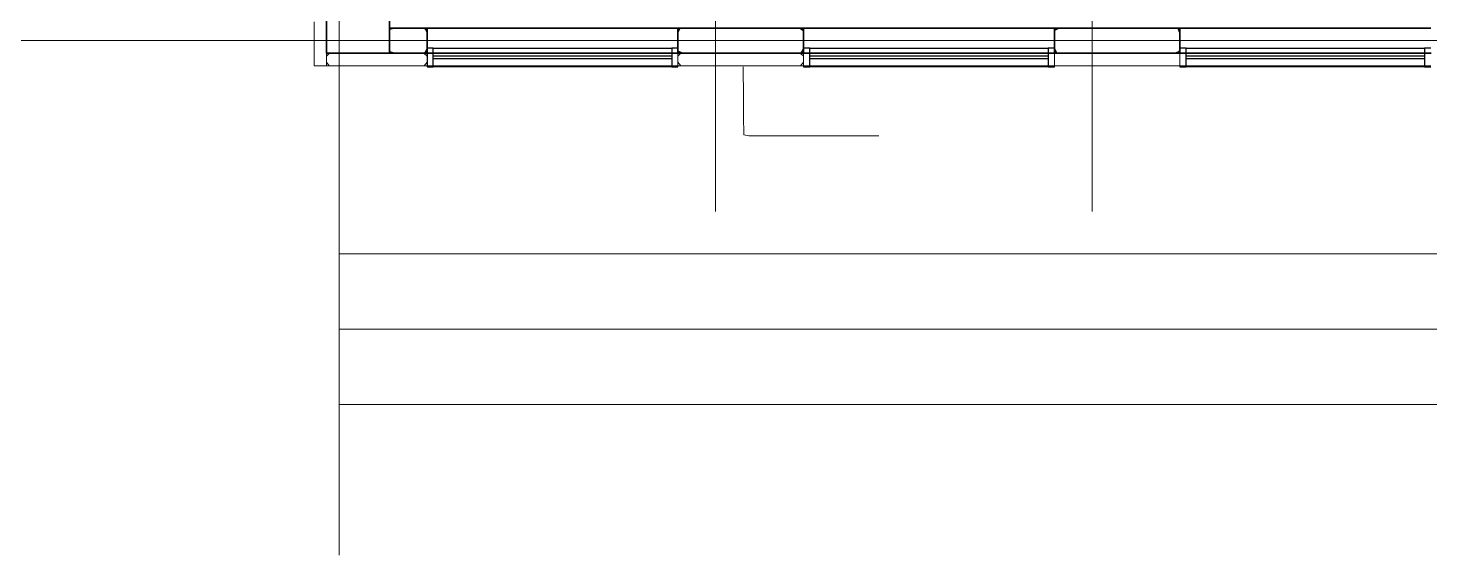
# Model space of a CAD drawing. Header units: metres. Extents: x -15 to 373, y -62 to 319.
# Drawn here: x 42.5 to 154.2, y 24.5 to 66.5 of the extents above; entities that cross this region are included whole.
import ezdxf

# ---------------------------------------------------------------- set-up
doc = ezdxf.new("R2010")
doc.units = ezdxf.units.M
for name, color, linetype in [('A-ANNO', 7, 'Continuous'), ('A-COLU', 7, 'Continuous'), ('A-DIMS', 7, 'Continuous'), ('A-MAT', 7, 'Continuous'), ('A-SLAB', 7, 'Continuous'), ('A-WALL', 7, 'Continuous'), ('A-WIN', 7, 'Continuous')]:
    doc.layers.add(name, color=color, linetype=linetype)

msp = doc.modelspace()

# ---------------------------------------------------------------- linework, layer by layer
at = {"layer": 'A-ANNO', "linetype": 'Continuous', "lineweight": 18, "true_color": 0x000000}
for p, q in [((67.31, 212.82), (67.31, 24.45)), ((97.31, 115.46), (97.31, 51.83)), ((127.31, 115.46), (127.31, 51.83)), ((20.21, 65.46), (280.69, 65.46))]:
    msp.add_line(p, q, dxfattribs=at)
msp.add_lwpolyline([(110.31, 57.87), (109.82, 57.87), (109.32, 57.87), (108.83, 57.87), (108.34, 57.87), (107.85, 57.87), (107.35, 57.87), (106.86, 57.87), (106.37, 57.87), (105.88, 57.87), (105.38, 57.87), (104.89, 57.87), (104.4, 57.87), (103.91, 57.87), (103.41, 57.87), (102.92, 57.87), (102.43, 57.87), (101.94, 57.87), (101.44, 57.87), (100.95, 57.87), (100.46, 57.87), (99.97, 57.87), (99.55, 57.94), (99.55, 58.44), (99.54, 58.93), (99.54, 59.42), (99.54, 59.91), (99.53, 60.41), (99.53, 60.9), (99.52, 61.39), (99.52, 61.88), (99.51, 62.38), (99.51, 62.87), (99.5, 63.36)], dxfattribs=at)
at = {"layer": 'A-COLU', "linetype": 'Continuous', "lineweight": 35, "true_color": 0x000000}
for points in [[(66.31, 64.46), (66.31, 64.96), (66.31, 65.46), (66.31, 65.96), (66.31, 66.46), (66.31, 66.96), (66.31, 67.46), (66.31, 67.96), (66.31, 68.46), (66.31, 68.96), (66.31, 69.46)], [(71.31, 69.46), (71.31, 68.96), (71.31, 68.46), (71.31, 67.96), (71.31, 67.46), (71.31, 66.96), (71.31, 66.46), (71.31, 65.96), (71.31, 65.46), (71.31, 64.96), (71.31, 64.46)], [(71.31, 66.96), (71.31, 66.46), (71.31, 65.96), (71.31, 65.46), (71.31, 64.96), (71.31, 64.46), (70.81, 64.46), (70.31, 64.46), (69.81, 64.46), (69.31, 64.46), (68.81, 64.46), (68.31, 64.46), (67.81, 64.46), (67.31, 64.46), (66.81, 64.46), (66.31, 64.46), (66.31, 64.96), (66.31, 65.46), (66.31, 65.96), (66.31, 66.46), (66.31, 66.96)], [(71.31, 64.46), (70.81, 64.46), (70.31, 64.46), (69.81, 64.46), (69.31, 64.46), (68.81, 64.46), (68.31, 64.46), (67.81, 64.46), (67.31, 64.46), (66.81, 64.46), (66.31, 64.46)]]:
    msp.add_lwpolyline(points, dxfattribs=at)
at = {"layer": 'A-DIMS', "linetype": 'Continuous', "lineweight": 18, "true_color": 0x000000}
for p, q in [((67.31, 48.45), (97.31, 48.45)), ((97.31, 48.45), (127.31, 48.45)), ((127.31, 48.45), (157.31, 48.45)), ((67.31, 42.45), (157.31, 42.45)), ((67.31, 36.45), (237.31, 36.45))]:
    msp.add_line(p, q, dxfattribs=at)
at = {"layer": 'A-MAT', "linetype": 'Continuous', "lineweight": 18, "true_color": 0x000000}
for points in [[(65.31, 66.94), (65.31, 66.44), (65.31, 65.95), (65.31, 65.45), (65.31, 64.95), (65.31, 64.45), (65.31, 63.95), (65.31, 63.46), (65.81, 63.46), (66.31, 63.46), (66.31, 63.46), (66.31, 63.96), (66.31, 64.46), (66.31, 64.95), (66.31, 65.45), (66.31, 65.95), (66.31, 66.45), (66.31, 66.95)], [(66.31, 66.94), (66.31, 66.44), (66.31, 65.95), (66.31, 65.45), (66.31, 64.95), (66.31, 64.45), (66.31, 63.95), (66.3, 63.46), (65.8, 63.46), (65.31, 63.46), (65.31, 63.46), (65.31, 63.96), (65.31, 64.46), (65.31, 64.95), (65.31, 65.45), (65.31, 65.95), (65.31, 66.45), (65.31, 66.95)], [(65.31, 66.93), (65.31, 66.43), (65.31, 65.94), (65.31, 65.44), (65.31, 64.95), (65.31, 64.45), (65.31, 63.96), (65.31, 63.46)], [(66.31, 63.46), (66.31, 63.96), (66.31, 64.45), (66.31, 64.95), (66.31, 65.44), (66.31, 65.94), (66.31, 66.43), (66.31, 66.93)], [(66.31, 63.46), (66.31, 63.59), (66.31, 63.71), (66.31, 63.84), (66.31, 63.96), (66.31, 64.09), (66.31, 64.21), (66.31, 64.34), (66.31, 64.46)], [(74.31, 64.46), (73.84, 64.46), (73.37, 64.46), (72.89, 64.46), (72.42, 64.46), (71.95, 64.46), (71.48, 64.46), (71.01, 64.46), (70.54, 64.46), (70.07, 64.46), (69.6, 64.46), (69.13, 64.46), (68.66, 64.46), (68.19, 64.46), (67.72, 64.46), (67.25, 64.46), (66.78, 64.46), (66.31, 64.46)], [(94.31, 64.46), (93.81, 64.46), (93.31, 64.46), (92.81, 64.46), (92.31, 64.46), (91.81, 64.46), (91.31, 64.46), (90.81, 64.46), (90.31, 64.46), (89.81, 64.46), (89.31, 64.46), (88.81, 64.46), (88.31, 64.46), (87.81, 64.46), (87.31, 64.46), (86.81, 64.46), (86.31, 64.46), (85.81, 64.46), (85.31, 64.46), (84.81, 64.46), (84.31, 64.46), (83.81, 64.46), (83.31, 64.46), (82.81, 64.46), (82.31, 64.46), (81.81, 64.46), (81.31, 64.46), (80.81, 64.46), (80.31, 64.46), (79.81, 64.46), (79.31, 64.46), (78.81, 64.46), (78.31, 64.46), (77.81, 64.46), (77.31, 64.46), (76.81, 64.46), (76.31, 64.46), (75.81, 64.46), (75.31, 64.46), (74.81, 64.46), (74.31, 64.46)], [(74.31, 63.46), (74.31, 63.59), (74.31, 63.71), (74.31, 63.84), (74.31, 63.96), (74.31, 64.09), (74.31, 64.21), (74.31, 64.34), (74.31, 64.46)], [(94.31, 63.46), (94.31, 63.59), (94.31, 63.71), (94.31, 63.84), (94.31, 63.96), (94.31, 64.09), (94.31, 64.21), (94.31, 64.34), (94.31, 64.46)], [(104.31, 64.46), (103.83, 64.46), (103.35, 64.46), (102.88, 64.46), (102.4, 64.46), (101.93, 64.46), (101.45, 64.46), (100.97, 64.46), (100.5, 64.46), (100.02, 64.46), (99.54, 64.46), (99.07, 64.46), (98.59, 64.46), (98.12, 64.46), (97.64, 64.46), (97.16, 64.46), (96.69, 64.46), (96.21, 64.46), (95.74, 64.46), (95.26, 64.46), (94.78, 64.46), (94.31, 64.46)], [(124.31, 64.46), (123.81, 64.46), (123.31, 64.46), (122.81, 64.46), (122.31, 64.46), (121.81, 64.46), (121.31, 64.46), (120.81, 64.46), (120.31, 64.46), (119.81, 64.46), (119.31, 64.46), (118.81, 64.46), (118.31, 64.46), (117.81, 64.46), (117.31, 64.46), (116.81, 64.46), (116.31, 64.46), (115.81, 64.46), (115.31, 64.46), (114.81, 64.46), (114.31, 64.46), (113.81, 64.46), (113.31, 64.46), (112.81, 64.46), (112.31, 64.46), (111.81, 64.46), (111.31, 64.46), (110.81, 64.46), (110.31, 64.46), (109.81, 64.46), (109.31, 64.46), (108.81, 64.46), (108.31, 64.46), (107.81, 64.46), (107.31, 64.46), (106.81, 64.46), (106.31, 64.46), (105.81, 64.46), (105.31, 64.46), (104.81, 64.46), (104.31, 64.46)], [(104.31, 63.46), (104.31, 63.59), (104.31, 63.71), (104.31, 63.84), (104.31, 63.96), (104.31, 64.09), (104.31, 64.21), (104.31, 64.34), (104.31, 64.46)], [(124.31, 63.46), (124.31, 63.59), (124.31, 63.71), (124.31, 63.84), (124.31, 63.96), (124.31, 64.09), (124.31, 64.21), (124.31, 64.34), (124.31, 64.46)], [(134.31, 64.46), (133.81, 64.46), (133.31, 64.46), (132.81, 64.46), (132.31, 64.46), (131.81, 64.46), (131.31, 64.46), (130.81, 64.46), (130.31, 64.46), (129.81, 64.46), (129.31, 64.46), (128.81, 64.46), (128.31, 64.46), (127.81, 64.46), (127.31, 64.46), (126.81, 64.46), (126.31, 64.46), (125.81, 64.46), (125.31, 64.46), (124.81, 64.46), (124.31, 64.46)], [(154.31, 64.46), (153.81, 64.46), (153.31, 64.46), (152.81, 64.46), (152.31, 64.46), (151.81, 64.46), (151.31, 64.46), (150.81, 64.46), (150.31, 64.46), (149.81, 64.46), (149.31, 64.46), (148.81, 64.46), (148.31, 64.46), (147.81, 64.46), (147.31, 64.46), (146.81, 64.46), (146.31, 64.46), (145.81, 64.46), (145.31, 64.46), (144.81, 64.46), (144.31, 64.46), (143.81, 64.46), (143.31, 64.46), (142.81, 64.46), (142.31, 64.46), (141.81, 64.46), (141.31, 64.46), (140.81, 64.46), (140.31, 64.46), (139.81, 64.46), (139.31, 64.46), (138.81, 64.46), (138.31, 64.46), (137.81, 64.46), (137.31, 64.46), (136.81, 64.46), (136.31, 64.46), (135.81, 64.46), (135.31, 64.46), (134.81, 64.46), (134.31, 64.46)], [(134.31, 63.46), (134.31, 63.59), (134.31, 63.71), (134.31, 63.84), (134.31, 63.96), (134.31, 64.09), (134.31, 64.21), (134.31, 64.34), (134.31, 64.46)], [(65.31, 63.46), (65.43, 63.46), (65.56, 63.46), (65.68, 63.46), (65.81, 63.46), (65.93, 63.46), (66.06, 63.46), (66.18, 63.46), (66.31, 63.46)], [(74.31, 63.46), (73.84, 63.46), (73.37, 63.46), (72.89, 63.46), (72.42, 63.46), (71.95, 63.46), (71.48, 63.46), (71.01, 63.46), (70.54, 63.46), (70.07, 63.46), (69.6, 63.46), (69.13, 63.46), (68.66, 63.46), (68.19, 63.46), (67.72, 63.46), (67.25, 63.46), (66.78, 63.46), (66.31, 63.46)], [(94.31, 63.46), (93.81, 63.46), (93.31, 63.46), (92.81, 63.46), (92.31, 63.46), (91.81, 63.46), (91.31, 63.46), (90.81, 63.46), (90.31, 63.46), (89.81, 63.46), (89.31, 63.46), (88.81, 63.46), (88.31, 63.46), (87.81, 63.46), (87.31, 63.46), (86.81, 63.46), (86.31, 63.46), (85.81, 63.46), (85.31, 63.46), (84.81, 63.46), (84.31, 63.46), (83.81, 63.46), (83.31, 63.46), (82.81, 63.46), (82.31, 63.46), (81.81, 63.46), (81.31, 63.46), (80.81, 63.46), (80.31, 63.46), (79.81, 63.46), (79.31, 63.46), (78.81, 63.46), (78.31, 63.46), (77.81, 63.46), (77.31, 63.46), (76.81, 63.46), (76.31, 63.46), (75.81, 63.46), (75.31, 63.46), (74.81, 63.46), (74.31, 63.46)], [(104.31, 63.46), (103.83, 63.46), (103.35, 63.46), (102.88, 63.46), (102.4, 63.46), (101.93, 63.46), (101.45, 63.46), (100.97, 63.46), (100.5, 63.46), (100.02, 63.46), (99.54, 63.46), (99.07, 63.46), (98.59, 63.46), (98.12, 63.46), (97.64, 63.46), (97.16, 63.46), (96.69, 63.46), (96.21, 63.46), (95.74, 63.46), (95.26, 63.46), (94.78, 63.46), (94.31, 63.46)], [(124.31, 63.46), (123.81, 63.46), (123.31, 63.46), (122.81, 63.46), (122.31, 63.46), (121.81, 63.46), (121.31, 63.46), (120.81, 63.46), (120.31, 63.46), (119.81, 63.46), (119.31, 63.46), (118.81, 63.46), (118.31, 63.46), (117.81, 63.46), (117.31, 63.46), (116.81, 63.46), (116.31, 63.46), (115.81, 63.46), (115.31, 63.46), (114.81, 63.46), (114.31, 63.46), (113.81, 63.46), (113.31, 63.46), (112.81, 63.46), (112.31, 63.46), (111.81, 63.46), (111.31, 63.46), (110.81, 63.46), (110.31, 63.46), (109.81, 63.46), (109.31, 63.46), (108.81, 63.46), (108.31, 63.46), (107.81, 63.46), (107.31, 63.46), (106.81, 63.46), (106.31, 63.46), (105.81, 63.46), (105.31, 63.46), (104.81, 63.46), (104.31, 63.46)], [(134.31, 63.46), (133.81, 63.46), (133.31, 63.46), (132.81, 63.46), (132.31, 63.46), (131.81, 63.46), (131.31, 63.46), (130.81, 63.46), (130.31, 63.46), (129.81, 63.46), (129.31, 63.46), (128.81, 63.46), (128.31, 63.46), (127.81, 63.46), (127.31, 63.46), (126.81, 63.46), (126.31, 63.46), (125.81, 63.46), (125.31, 63.46), (124.81, 63.46), (124.31, 63.46)], [(154.31, 63.46), (153.81, 63.46), (153.31, 63.46), (152.81, 63.46), (152.31, 63.46), (151.81, 63.46), (151.31, 63.46), (150.81, 63.46), (150.31, 63.46), (149.81, 63.46), (149.31, 63.46), (148.81, 63.46), (148.31, 63.46), (147.81, 63.46), (147.31, 63.46), (146.81, 63.46), (146.31, 63.46), (145.81, 63.46), (145.31, 63.46), (144.81, 63.46), (144.31, 63.46), (143.81, 63.46), (143.31, 63.46), (142.81, 63.46), (142.31, 63.46), (141.81, 63.46), (141.31, 63.46), (140.81, 63.46), (140.31, 63.46), (139.81, 63.46), (139.31, 63.46), (138.81, 63.46), (138.31, 63.46), (137.81, 63.46), (137.31, 63.46), (136.81, 63.46), (136.31, 63.46), (135.81, 63.46), (135.31, 63.46), (134.81, 63.46), (134.31, 63.46)]]:
    msp.add_lwpolyline(points, dxfattribs=at)
for points in [[(66.31, 63.46), (66.31, 63.95), (66.31, 64.43), (66.77, 64.46), (67.25, 64.46), (67.74, 64.46), (68.23, 64.46), (68.71, 64.46), (69.2, 64.46), (69.68, 64.46), (70.17, 64.46), (70.66, 64.46), (71.14, 64.46), (71.63, 64.46), (72.12, 64.46), (72.6, 64.46), (73.09, 64.46), (73.58, 64.46), (74.06, 64.46), (74.31, 64.22), (74.31, 63.73), (74.09, 63.46), (73.6, 63.46), (73.12, 63.46), (72.63, 63.46), (72.14, 63.46), (71.66, 63.46), (71.17, 63.46), (70.68, 63.46), (70.2, 63.46), (69.71, 63.46), (69.23, 63.46), (68.74, 63.46), (68.25, 63.46), (67.77, 63.46), (67.28, 63.46), (66.79, 63.46), (66.31, 63.46)], [(74.31, 63.46), (73.82, 63.46), (73.33, 63.46), (72.85, 63.46), (72.36, 63.46), (71.87, 63.46), (71.39, 63.46), (70.9, 63.46), (70.41, 63.46), (69.93, 63.46), (69.44, 63.46), (68.96, 63.46), (68.47, 63.46), (67.98, 63.46), (67.5, 63.46), (67.01, 63.46), (66.52, 63.46), (66.31, 63.73), (66.31, 64.22), (66.55, 64.46), (67.04, 64.46), (67.52, 64.46), (68.01, 64.46), (68.5, 64.46), (68.98, 64.46), (69.47, 64.46), (69.96, 64.46), (70.44, 64.46), (70.93, 64.46), (71.41, 64.46), (71.9, 64.46), (72.39, 64.46), (72.87, 64.46), (73.36, 64.46), (73.85, 64.46), (74.31, 64.43), (74.31, 63.95), (74.31, 63.46)], [(94.31, 63.46), (94.31, 63.95), (94.31, 64.44), (94.77, 64.46), (95.26, 64.46), (95.75, 64.46), (96.24, 64.46), (96.73, 64.46), (97.22, 64.46), (97.71, 64.46), (98.2, 64.46), (98.68, 64.46), (99.17, 64.46), (99.66, 64.46), (100.15, 64.46), (100.64, 64.46), (101.13, 64.46), (101.62, 64.46), (102.11, 64.46), (102.6, 64.46), (103.08, 64.46), (103.57, 64.46), (104.06, 64.46), (104.31, 64.22), (104.31, 63.73), (104.08, 63.46), (103.6, 63.46), (103.11, 63.46), (102.62, 63.46), (102.13, 63.46), (101.64, 63.46), (101.15, 63.46), (100.66, 63.46), (100.17, 63.46), (99.68, 63.46), (99.2, 63.46), (98.71, 63.46), (98.22, 63.46), (97.73, 63.46), (97.24, 63.46), (96.75, 63.46), (96.26, 63.46), (95.77, 63.46), (95.28, 63.46), (94.8, 63.46), (94.31, 63.46)], [(104.31, 63.46), (103.82, 63.46), (103.33, 63.46), (102.84, 63.46), (102.35, 63.46), (101.86, 63.46), (101.37, 63.46), (100.88, 63.46), (100.4, 63.46), (99.91, 63.46), (99.42, 63.46), (98.93, 63.46), (98.44, 63.46), (97.95, 63.46), (97.46, 63.46), (96.97, 63.46), (96.48, 63.46), (96, 63.46), (95.51, 63.46), (95.02, 63.46), (94.53, 63.46), (94.31, 63.73), (94.31, 64.22), (94.55, 64.46), (95.04, 64.46), (95.53, 64.46), (96.02, 64.46), (96.51, 64.46), (97, 64.46), (97.48, 64.46), (97.97, 64.46), (98.46, 64.46), (98.95, 64.46), (99.44, 64.46), (99.93, 64.46), (100.42, 64.46), (100.91, 64.46), (101.4, 64.46), (101.88, 64.46), (102.37, 64.46), (102.86, 64.46), (103.35, 64.46), (103.84, 64.46), (104.31, 64.44), (104.31, 63.95), (104.31, 63.46)], [(124.31, 63.46), (124.31, 63.96), (124.31, 64.46), (124.81, 64.46), (125.31, 64.46), (125.81, 64.46), (126.31, 64.46), (126.81, 64.46), (127.31, 64.46), (127.81, 64.46), (128.31, 64.46), (128.81, 64.46), (129.31, 64.46), (129.81, 64.46), (130.31, 64.46), (130.81, 64.46), (131.31, 64.46), (131.81, 64.46), (132.31, 64.46), (132.81, 64.46), (133.31, 64.46), (133.81, 64.46), (134.31, 64.46), (134.31, 63.96), (134.31, 63.46), (133.81, 63.46), (133.31, 63.46), (132.81, 63.46), (132.31, 63.46), (131.81, 63.46), (131.31, 63.46), (130.81, 63.46), (130.31, 63.46), (129.81, 63.46), (129.31, 63.46), (128.81, 63.46), (128.31, 63.46), (127.81, 63.46), (127.31, 63.46), (126.81, 63.46), (126.31, 63.46), (125.81, 63.46), (125.31, 63.46), (124.81, 63.46), (124.31, 63.46)], [(134.31, 63.46), (133.81, 63.46), (133.31, 63.46), (132.81, 63.46), (132.31, 63.46), (131.81, 63.46), (131.31, 63.46), (130.81, 63.46), (130.31, 63.46), (129.81, 63.46), (129.31, 63.46), (128.81, 63.46), (128.31, 63.46), (127.81, 63.46), (127.31, 63.46), (126.81, 63.46), (126.31, 63.46), (125.81, 63.46), (125.31, 63.46), (124.81, 63.46), (124.31, 63.46), (124.31, 63.96), (124.31, 64.46), (124.81, 64.46), (125.31, 64.46), (125.81, 64.46), (126.31, 64.46), (126.81, 64.46), (127.31, 64.46), (127.81, 64.46), (128.31, 64.46), (128.81, 64.46), (129.31, 64.46), (129.81, 64.46), (130.31, 64.46), (130.81, 64.46), (131.31, 64.46), (131.81, 64.46), (132.31, 64.46), (132.81, 64.46), (133.31, 64.46), (133.81, 64.46), (134.31, 64.46), (134.31, 63.96), (134.31, 63.46)], [(124.31, 63.46), (124.31, 63.46), (124.31, 63.46), (124.31, 63.46), (124.31, 63.46), (124.31, 63.46), (124.31, 63.46), (124.31, 63.46), (124.31, 63.46)]]:
    msp.add_lwpolyline(points, close=True, dxfattribs=at)
at = {"layer": 'A-SLAB', "linetype": 'Continuous', "lineweight": 35, "true_color": 0x000000}
for points in [[(104.31, 64.46), (104.81, 64.46), (105.31, 64.46), (105.81, 64.46), (106.31, 64.46), (106.81, 64.46), (107.31, 64.46), (107.81, 64.46), (108.31, 64.46), (108.81, 64.46), (109.31, 64.46), (109.81, 64.46), (110.31, 64.46), (110.81, 64.46), (111.31, 64.46), (111.81, 64.46), (112.31, 64.46), (112.81, 64.46), (113.31, 64.46), (113.81, 64.46), (114.31, 64.46), (114.81, 64.46), (115.31, 64.46), (115.81, 64.46), (116.31, 64.46), (116.81, 64.46), (117.31, 64.46), (117.81, 64.46), (118.31, 64.46), (118.81, 64.46), (119.31, 64.46), (119.81, 64.46), (120.31, 64.46), (120.81, 64.46), (121.31, 64.46), (121.81, 64.46), (122.31, 64.46), (122.81, 64.46), (123.31, 64.46), (123.81, 64.46), (124.31, 64.46), (124.81, 64.46), (125.31, 64.46), (125.81, 64.46), (126.31, 64.46), (126.81, 64.46), (127.31, 64.46), (127.81, 64.46), (128.31, 64.46), (128.81, 64.46), (129.31, 64.46)], [(134.31, 64.46), (134.8, 64.46), (135.28, 64.46), (135.77, 64.46), (136.26, 64.46), (136.75, 64.46), (137.24, 64.46), (137.73, 64.46), (138.22, 64.46), (138.71, 64.46), (139.2, 64.46), (139.68, 64.46), (140.17, 64.46), (140.66, 64.46), (141.15, 64.46), (141.64, 64.46), (142.13, 64.46), (142.62, 64.46), (143.11, 64.46), (143.6, 64.46), (144.08, 64.46), (144.57, 64.46), (145.06, 64.46), (145.55, 64.46), (146.04, 64.46), (146.53, 64.46), (147.02, 64.46), (147.51, 64.46), (148, 64.46), (148.48, 64.46), (148.97, 64.46), (149.46, 64.46), (149.95, 64.46), (150.44, 64.46), (150.93, 64.46), (151.42, 64.46), (151.91, 64.46), (152.4, 64.46), (152.88, 64.46), (153.37, 64.46), (153.86, 64.46), (154.35, 64.46)]]:
    msp.add_lwpolyline(points, dxfattribs=at)
at = {"layer": 'A-WALL', "linetype": 'Continuous', "lineweight": 35, "true_color": 0x000000}
for points in [[(71.31, 64.46), (71.31, 64.71), (71.31, 64.96), (71.31, 65.21), (71.31, 65.46), (71.31, 65.71), (71.31, 65.96), (71.31, 66.21), (71.31, 66.46)], [(74.31, 66.46), (73.93, 66.46), (73.56, 66.46), (73.18, 66.46), (72.81, 66.46), (72.43, 66.46), (72.06, 66.46), (71.68, 66.46), (71.31, 66.46)], [(74.31, 66.46), (74.81, 66.46), (75.31, 66.46), (75.81, 66.46), (76.31, 66.46), (76.81, 66.46), (77.31, 66.46), (77.81, 66.46), (78.31, 66.46), (78.81, 66.46), (79.31, 66.46), (79.81, 66.46), (80.31, 66.46), (80.81, 66.46), (81.31, 66.46), (81.81, 66.46), (82.31, 66.46), (82.81, 66.46), (83.31, 66.46), (83.81, 66.46), (84.31, 66.46), (84.81, 66.46), (85.31, 66.46), (85.81, 66.46), (86.31, 66.46), (86.81, 66.46), (87.31, 66.46), (87.81, 66.46), (88.31, 66.46), (88.81, 66.46), (89.31, 66.46), (89.81, 66.46), (90.31, 66.46), (90.81, 66.46), (91.31, 66.46), (91.81, 66.46), (92.31, 66.46), (92.81, 66.46), (93.31, 66.46), (93.81, 66.46), (94.31, 66.46)], [(74.31, 66.46), (74.31, 66.21), (74.31, 65.96), (74.31, 65.71), (74.31, 65.46), (74.31, 65.21), (74.31, 64.96), (74.31, 64.71), (74.31, 64.46)], [(94.31, 64.46), (94.31, 64.71), (94.31, 64.96), (94.31, 65.21), (94.31, 65.46), (94.31, 65.71), (94.31, 65.96), (94.31, 66.21), (94.31, 66.46)], [(104.31, 66.46), (103.81, 66.46), (103.31, 66.46), (102.81, 66.46), (102.31, 66.46), (101.81, 66.46), (101.31, 66.46), (100.81, 66.46), (100.31, 66.46), (99.81, 66.46), (99.31, 66.46), (98.81, 66.46), (98.31, 66.46), (97.81, 66.46), (97.31, 66.46), (96.81, 66.46), (96.31, 66.46), (95.81, 66.46), (95.31, 66.46), (94.81, 66.46), (94.31, 66.46)], [(104.01, 66.46), (104.31, 66.26), (104.31, 65.77), (104.31, 65.27), (104.31, 64.77), (104.12, 64.46), (103.62, 64.46), (103.12, 64.46), (102.62, 64.46), (102.12, 64.46), (101.62, 64.46), (101.13, 64.46), (100.63, 64.46), (100.13, 64.46), (99.63, 64.46), (99.13, 64.46), (98.63, 64.46), (98.13, 64.46), (97.64, 64.46), (97.14, 64.46), (96.64, 64.46), (96.14, 64.46), (95.64, 64.46), (95.14, 64.46), (94.65, 64.46), (94.31, 64.62), (94.31, 65.12), (94.31, 65.62), (94.31, 66.12), (94.46, 66.46)], [(103.86, 66.46), (104.31, 66.41), (104.31, 65.91), (104.31, 65.41), (104.31, 64.92), (104.26, 64.46), (103.77, 64.46), (103.27, 64.46), (102.77, 64.46), (102.27, 64.46), (101.77, 64.46), (101.27, 64.46), (100.77, 64.46), (100.28, 64.46), (99.78, 64.46), (99.28, 64.46), (98.78, 64.46), (98.28, 64.46), (97.78, 64.46), (97.29, 64.46), (96.79, 64.46), (96.29, 64.46), (95.79, 64.46), (95.29, 64.46), (94.79, 64.46), (94.31, 64.47), (94.31, 64.97), (94.31, 65.47), (94.31, 65.97), (94.31, 66.46)], [(104.31, 66.46), (104.81, 66.46), (105.31, 66.46), (105.81, 66.46), (106.31, 66.46), (106.81, 66.46), (107.31, 66.46), (107.81, 66.46), (108.31, 66.46), (108.81, 66.46), (109.31, 66.46), (109.81, 66.46), (110.31, 66.46), (110.81, 66.46), (111.31, 66.46), (111.81, 66.46), (112.31, 66.46), (112.81, 66.46), (113.31, 66.46), (113.81, 66.46), (114.31, 66.46), (114.81, 66.46), (115.31, 66.46), (115.81, 66.46), (116.31, 66.46), (116.81, 66.46), (117.31, 66.46), (117.81, 66.46), (118.31, 66.46), (118.81, 66.46), (119.31, 66.46), (119.81, 66.46), (120.31, 66.46), (120.81, 66.46), (121.31, 66.46), (121.81, 66.46), (122.31, 66.46), (122.81, 66.46), (123.31, 66.46), (123.81, 66.46), (124.31, 66.46)], [(104.31, 66.46), (104.31, 66.21), (104.31, 65.96), (104.31, 65.71), (104.31, 65.46), (104.31, 65.21), (104.31, 64.96), (104.31, 64.71), (104.31, 64.46)], [(124.31, 64.46), (124.31, 64.71), (124.31, 64.96), (124.31, 65.21), (124.31, 65.46), (124.31, 65.71), (124.31, 65.96), (124.31, 66.21), (124.31, 66.46)], [(134.31, 66.46), (133.81, 66.46), (133.31, 66.46), (132.81, 66.46), (132.31, 66.46), (131.81, 66.46), (131.31, 66.46), (130.81, 66.46), (130.31, 66.46), (129.81, 66.46), (129.31, 66.46), (128.81, 66.46), (128.31, 66.46), (127.81, 66.46), (127.31, 66.46), (126.81, 66.46), (126.31, 66.46), (125.81, 66.46), (125.31, 66.46), (124.81, 66.46), (124.31, 66.46)], [(133.85, 66.46), (134.31, 66.42), (134.31, 65.93), (134.31, 65.43), (134.31, 64.93), (134.28, 64.46), (133.78, 64.46), (133.28, 64.46), (132.78, 64.46), (132.28, 64.46), (131.78, 64.46), (131.28, 64.46), (130.78, 64.46), (130.29, 64.46), (129.79, 64.46), (129.29, 64.46), (128.79, 64.46), (128.29, 64.46), (127.79, 64.46), (127.29, 64.46), (126.8, 64.46), (126.3, 64.46), (125.8, 64.46), (125.3, 64.46), (124.8, 64.46), (124.31, 64.47), (124.31, 64.96), (124.31, 65.46), (124.31, 65.96), (124.31, 66.46)], [(134.17, 66.46), (134.31, 66.1), (134.31, 65.6), (134.31, 65.1), (134.31, 64.6), (133.95, 64.46), (133.45, 64.46), (132.95, 64.46), (132.45, 64.46), (131.96, 64.46), (131.46, 64.46), (130.96, 64.46), (130.46, 64.46), (129.96, 64.46), (129.46, 64.46), (128.96, 64.46), (128.47, 64.46), (127.97, 64.46), (127.47, 64.46), (126.97, 64.46), (126.47, 64.46), (125.97, 64.46), (125.47, 64.46), (124.97, 64.46), (124.48, 64.46), (124.31, 64.79), (124.31, 65.29), (124.31, 65.79), (124.31, 66.29), (124.63, 66.46)], [(134.31, 66.46), (134.81, 66.46), (135.31, 66.46), (135.81, 66.46), (136.31, 66.46), (136.81, 66.46), (137.31, 66.46), (137.81, 66.46), (138.31, 66.46), (138.81, 66.46), (139.31, 66.46), (139.81, 66.46), (140.31, 66.46), (140.81, 66.46), (141.31, 66.46), (141.81, 66.46), (142.31, 66.46), (142.81, 66.46), (143.31, 66.46), (143.81, 66.46), (144.31, 66.46), (144.81, 66.46), (145.31, 66.46), (145.81, 66.46), (146.31, 66.46), (146.81, 66.46), (147.31, 66.46), (147.81, 66.46), (148.31, 66.46), (148.81, 66.46), (149.31, 66.46), (149.81, 66.46), (150.31, 66.46), (150.81, 66.46), (151.31, 66.46), (151.81, 66.46), (152.31, 66.46), (152.81, 66.46), (153.31, 66.46), (153.81, 66.46), (154.31, 66.46)], [(134.31, 66.46), (134.31, 66.21), (134.31, 65.96), (134.31, 65.71), (134.31, 65.46), (134.31, 65.21), (134.31, 64.96), (134.31, 64.71), (134.31, 64.46)], [(74.31, 64.46), (73.93, 64.46), (73.56, 64.46), (73.18, 64.46), (72.81, 64.46), (72.43, 64.46), (72.06, 64.46), (71.68, 64.46), (71.31, 64.46)], [(74.31, 64.46), (74.81, 64.46), (75.31, 64.46), (75.81, 64.46), (76.31, 64.46), (76.81, 64.46), (77.31, 64.46), (77.81, 64.46), (78.31, 64.46), (78.81, 64.46), (79.31, 64.46), (79.81, 64.46), (80.31, 64.46), (80.81, 64.46), (81.31, 64.46), (81.81, 64.46), (82.31, 64.46), (82.81, 64.46), (83.31, 64.46), (83.81, 64.46), (84.31, 64.46), (84.81, 64.46), (85.31, 64.46), (85.81, 64.46), (86.31, 64.46), (86.81, 64.46), (87.31, 64.46), (87.81, 64.46), (88.31, 64.46), (88.81, 64.46), (89.31, 64.46), (89.81, 64.46), (90.31, 64.46), (90.81, 64.46), (91.31, 64.46), (91.81, 64.46), (92.31, 64.46), (92.81, 64.46), (93.31, 64.46), (93.81, 64.46), (94.31, 64.46)], [(104.31, 64.46), (103.81, 64.46), (103.31, 64.46), (102.81, 64.46), (102.31, 64.46), (101.81, 64.46), (101.31, 64.46), (100.81, 64.46), (100.31, 64.46), (99.81, 64.46), (99.31, 64.46), (98.81, 64.46), (98.31, 64.46), (97.81, 64.46), (97.31, 64.46), (96.81, 64.46), (96.31, 64.46), (95.81, 64.46), (95.31, 64.46), (94.81, 64.46), (94.31, 64.46)], [(104.31, 64.46), (104.81, 64.46), (105.31, 64.46), (105.81, 64.46), (106.31, 64.46), (106.81, 64.46), (107.31, 64.46), (107.81, 64.46), (108.31, 64.46), (108.81, 64.46), (109.31, 64.46), (109.81, 64.46), (110.31, 64.46), (110.81, 64.46), (111.31, 64.46), (111.81, 64.46), (112.31, 64.46), (112.81, 64.46), (113.31, 64.46), (113.81, 64.46), (114.31, 64.46), (114.81, 64.46), (115.31, 64.46), (115.81, 64.46), (116.31, 64.46), (116.81, 64.46), (117.31, 64.46), (117.81, 64.46), (118.31, 64.46), (118.81, 64.46), (119.31, 64.46), (119.81, 64.46), (120.31, 64.46), (120.81, 64.46), (121.31, 64.46), (121.81, 64.46), (122.31, 64.46), (122.81, 64.46), (123.31, 64.46), (123.81, 64.46), (124.31, 64.46)], [(134.31, 64.46), (133.81, 64.46), (133.31, 64.46), (132.81, 64.46), (132.31, 64.46), (131.81, 64.46), (131.31, 64.46), (130.81, 64.46), (130.31, 64.46), (129.81, 64.46), (129.31, 64.46), (128.81, 64.46), (128.31, 64.46), (127.81, 64.46), (127.31, 64.46), (126.81, 64.46), (126.31, 64.46), (125.81, 64.46), (125.31, 64.46), (124.81, 64.46), (124.31, 64.46)], [(134.31, 64.46), (134.81, 64.46), (135.31, 64.46), (135.81, 64.46), (136.31, 64.46), (136.81, 64.46), (137.31, 64.46), (137.81, 64.46), (138.31, 64.46), (138.81, 64.46), (139.31, 64.46), (139.81, 64.46), (140.31, 64.46), (140.81, 64.46), (141.31, 64.46), (141.81, 64.46), (142.31, 64.46), (142.81, 64.46), (143.31, 64.46), (143.81, 64.46), (144.31, 64.46), (144.81, 64.46), (145.31, 64.46), (145.81, 64.46), (146.31, 64.46), (146.81, 64.46), (147.31, 64.46), (147.81, 64.46), (148.31, 64.46), (148.81, 64.46), (149.31, 64.46), (149.81, 64.46), (150.31, 64.46), (150.81, 64.46), (151.31, 64.46), (151.81, 64.46), (152.31, 64.46), (152.81, 64.46), (153.31, 64.46), (153.81, 64.46), (154.31, 64.46)]]:
    msp.add_lwpolyline(points, dxfattribs=at)
for points in [[(71.31, 64.46), (71.31, 64.94), (71.31, 65.41), (71.31, 65.89), (71.31, 66.37), (71.69, 66.46), (72.16, 66.46), (72.64, 66.46), (73.12, 66.46), (73.59, 66.46), (74.07, 66.46), (74.31, 66.22), (74.31, 65.75), (74.31, 65.27), (74.31, 64.79), (74.16, 64.46), (73.69, 64.46), (73.21, 64.46), (72.74, 64.46), (72.26, 64.46), (71.78, 64.46), (71.31, 64.46)], [(71.31, 66.46), (71.78, 66.46), (72.26, 66.46), (72.74, 66.46), (73.21, 66.46), (73.69, 66.46), (74.16, 66.46), (74.31, 66.13), (74.31, 65.65), (74.31, 65.18), (74.31, 64.7), (74.07, 64.46), (73.59, 64.46), (73.12, 64.46), (72.64, 64.46), (72.16, 64.46), (71.69, 64.46), (71.31, 64.56), (71.31, 65.03), (71.31, 65.51), (71.31, 65.98), (71.31, 66.46)]]:
    msp.add_lwpolyline(points, close=True, dxfattribs=at)
at = {"layer": 'A-WIN', "linetype": 'Continuous', "lineweight": 25, "true_color": 0x000000}
for points in [[(74.81, 64.86), (74.74, 64.86), (74.68, 64.86), (74.62, 64.86), (74.56, 64.86), (74.49, 64.86), (74.43, 64.86), (74.37, 64.86), (74.31, 64.86)], [(74.81, 64.86), (75.31, 64.86), (75.81, 64.86), (76.31, 64.86), (76.81, 64.86), (77.31, 64.86), (77.81, 64.86), (78.31, 64.86), (78.81, 64.86), (79.31, 64.86), (79.81, 64.86), (80.31, 64.86), (80.81, 64.86), (81.31, 64.86), (81.81, 64.86), (82.31, 64.86), (82.81, 64.86), (83.31, 64.86), (83.81, 64.86), (84.31, 64.86), (84.81, 64.86), (85.31, 64.86), (85.81, 64.86), (86.31, 64.86), (86.81, 64.86), (87.31, 64.86), (87.81, 64.86), (88.31, 64.86), (88.81, 64.86), (89.31, 64.86), (89.81, 64.86), (90.31, 64.86), (90.81, 64.86), (91.31, 64.86), (91.81, 64.86), (92.31, 64.86), (92.81, 64.86), (93.31, 64.86), (93.81, 64.86)], [(74.81, 63.36), (74.81, 63.55), (74.81, 63.74), (74.81, 63.92), (74.81, 64.11), (74.81, 64.3), (74.81, 64.49), (74.81, 64.67), (74.81, 64.86)], [(94.31, 64.86), (94.24, 64.86), (94.18, 64.86), (94.12, 64.86), (94.06, 64.86), (93.99, 64.86), (93.93, 64.86), (93.87, 64.86), (93.81, 64.86)], [(93.81, 64.86), (93.81, 64.67), (93.81, 64.49), (93.81, 64.3), (93.81, 64.11), (93.81, 63.92), (93.81, 63.74), (93.81, 63.55), (93.81, 63.36)], [(104.81, 64.86), (104.74, 64.86), (104.68, 64.86), (104.62, 64.86), (104.56, 64.86), (104.49, 64.86), (104.43, 64.86), (104.37, 64.86), (104.31, 64.86)], [(104.81, 64.86), (105.31, 64.86), (105.81, 64.86), (106.31, 64.86), (106.81, 64.86), (107.31, 64.86), (107.81, 64.86), (108.31, 64.86), (108.81, 64.86), (109.31, 64.86), (109.81, 64.86), (110.31, 64.86), (110.81, 64.86), (111.31, 64.86), (111.81, 64.86), (112.31, 64.86), (112.81, 64.86), (113.31, 64.86), (113.81, 64.86), (114.31, 64.86), (114.81, 64.86), (115.31, 64.86), (115.81, 64.86), (116.31, 64.86), (116.81, 64.86), (117.31, 64.86), (117.81, 64.86), (118.31, 64.86), (118.81, 64.86), (119.31, 64.86), (119.81, 64.86), (120.31, 64.86), (120.81, 64.86), (121.31, 64.86), (121.81, 64.86), (122.31, 64.86), (122.81, 64.86), (123.31, 64.86), (123.81, 64.86)], [(104.81, 63.36), (104.81, 63.55), (104.81, 63.74), (104.81, 63.92), (104.81, 64.11), (104.81, 64.3), (104.81, 64.49), (104.81, 64.67), (104.81, 64.86)], [(124.31, 64.86), (124.24, 64.86), (124.18, 64.86), (124.12, 64.86), (124.06, 64.86), (123.99, 64.86), (123.93, 64.86), (123.87, 64.86), (123.81, 64.86)], [(123.81, 64.86), (123.81, 64.67), (123.81, 64.49), (123.81, 64.3), (123.81, 64.11), (123.81, 63.92), (123.81, 63.74), (123.81, 63.55), (123.81, 63.36)], [(134.81, 64.86), (134.74, 64.86), (134.68, 64.86), (134.62, 64.86), (134.56, 64.86), (134.49, 64.86), (134.43, 64.86), (134.37, 64.86), (134.31, 64.86)], [(134.81, 64.86), (135.31, 64.86), (135.81, 64.86), (136.31, 64.86), (136.81, 64.86), (137.31, 64.86), (137.81, 64.86), (138.31, 64.86), (138.81, 64.86), (139.31, 64.86), (139.81, 64.86), (140.31, 64.86), (140.81, 64.86), (141.31, 64.86), (141.81, 64.86), (142.31, 64.86), (142.81, 64.86), (143.31, 64.86), (143.81, 64.86), (144.31, 64.86), (144.81, 64.86), (145.31, 64.86), (145.81, 64.86), (146.31, 64.86), (146.81, 64.86), (147.31, 64.86), (147.81, 64.86), (148.31, 64.86), (148.81, 64.86), (149.31, 64.86), (149.81, 64.86), (150.31, 64.86), (150.81, 64.86), (151.31, 64.86), (151.81, 64.86), (152.31, 64.86), (152.81, 64.86), (153.31, 64.86), (153.81, 64.86)], [(134.81, 63.36), (134.81, 63.55), (134.81, 63.74), (134.81, 63.92), (134.81, 64.11), (134.81, 64.3), (134.81, 64.49), (134.81, 64.67), (134.81, 64.86)], [(154.31, 64.86), (154.24, 64.86), (154.18, 64.86), (154.12, 64.86), (154.06, 64.86), (153.99, 64.86), (153.93, 64.86), (153.87, 64.86), (153.81, 64.86)], [(153.81, 64.86), (153.81, 64.67), (153.81, 64.49), (153.81, 64.3), (153.81, 64.11), (153.81, 63.92), (153.81, 63.74), (153.81, 63.55), (153.81, 63.36)], [(74.31, 64.46), (74.31, 64.32), (74.31, 64.19), (74.31, 64.05), (74.31, 63.91), (74.31, 63.77), (74.31, 63.64), (74.31, 63.5), (74.31, 63.36)], [(93.81, 64.21), (93.31, 64.21), (92.81, 64.21), (92.31, 64.21), (91.81, 64.21), (91.31, 64.21), (90.81, 64.21), (90.31, 64.21), (89.81, 64.21), (89.31, 64.21), (88.81, 64.21), (88.31, 64.21), (87.81, 64.21), (87.31, 64.21), (86.81, 64.21), (86.31, 64.21), (85.81, 64.21), (85.31, 64.21), (84.81, 64.21), (84.31, 64.21), (83.81, 64.21), (83.31, 64.21), (82.81, 64.21), (82.31, 64.21), (81.81, 64.21), (81.31, 64.21), (80.81, 64.21), (80.31, 64.21), (79.81, 64.21), (79.31, 64.21), (78.81, 64.21), (78.31, 64.21), (77.81, 64.21), (77.31, 64.21), (76.81, 64.21), (76.31, 64.21), (75.81, 64.21), (75.31, 64.21), (74.81, 64.21)], [(93.81, 64.01), (93.31, 64.01), (92.81, 64.01), (92.31, 64.01), (91.81, 64.01), (91.31, 64.01), (90.81, 64.01), (90.31, 64.01), (89.81, 64.01), (89.31, 64.01), (88.81, 64.01), (88.31, 64.01), (87.81, 64.01), (87.31, 64.01), (86.81, 64.01), (86.31, 64.01), (85.81, 64.01), (85.31, 64.01), (84.81, 64.01), (84.31, 64.01), (83.81, 64.01), (83.31, 64.01), (82.81, 64.01), (82.31, 64.01), (81.81, 64.01), (81.31, 64.01), (80.81, 64.01), (80.31, 64.01), (79.81, 64.01), (79.31, 64.01), (78.81, 64.01), (78.31, 64.01), (77.81, 64.01), (77.31, 64.01), (76.81, 64.01), (76.31, 64.01), (75.81, 64.01), (75.31, 64.01), (74.81, 64.01)], [(94.31, 64.46), (94.31, 64.46), (94.31, 64.46), (94.31, 64.46), (94.31, 64.46), (94.31, 64.46), (94.31, 64.46), (94.31, 64.46), (94.31, 64.46)], [(104.31, 64.46), (104.31, 64.46), (104.31, 64.46), (104.31, 64.46), (104.31, 64.46), (104.31, 64.46), (104.31, 64.46), (104.31, 64.46), (104.31, 64.46)], [(123.81, 64.21), (123.31, 64.21), (122.81, 64.21), (122.31, 64.21), (121.81, 64.21), (121.31, 64.21), (120.81, 64.21), (120.31, 64.21), (119.81, 64.21), (119.31, 64.21), (118.81, 64.21), (118.31, 64.21), (117.81, 64.21), (117.31, 64.21), (116.81, 64.21), (116.31, 64.21), (115.81, 64.21), (115.31, 64.21), (114.81, 64.21), (114.31, 64.21), (113.81, 64.21), (113.31, 64.21), (112.81, 64.21), (112.31, 64.21), (111.81, 64.21), (111.31, 64.21), (110.81, 64.21), (110.31, 64.21), (109.81, 64.21), (109.31, 64.21), (108.81, 64.21), (108.31, 64.21), (107.81, 64.21), (107.31, 64.21), (106.81, 64.21), (106.31, 64.21), (105.81, 64.21), (105.31, 64.21), (104.81, 64.21)], [(123.81, 64.01), (123.31, 64.01), (122.81, 64.01), (122.31, 64.01), (121.81, 64.01), (121.31, 64.01), (120.81, 64.01), (120.31, 64.01), (119.81, 64.01), (119.31, 64.01), (118.81, 64.01), (118.31, 64.01), (117.81, 64.01), (117.31, 64.01), (116.81, 64.01), (116.31, 64.01), (115.81, 64.01), (115.31, 64.01), (114.81, 64.01), (114.31, 64.01), (113.81, 64.01), (113.31, 64.01), (112.81, 64.01), (112.31, 64.01), (111.81, 64.01), (111.31, 64.01), (110.81, 64.01), (110.31, 64.01), (109.81, 64.01), (109.31, 64.01), (108.81, 64.01), (108.31, 64.01), (107.81, 64.01), (107.31, 64.01), (106.81, 64.01), (106.31, 64.01), (105.81, 64.01), (105.31, 64.01), (104.81, 64.01)], [(124.31, 64.46), (124.31, 64.46), (124.31, 64.46), (124.31, 64.46), (124.31, 64.46), (124.31, 64.46), (124.31, 64.46), (124.31, 64.46), (124.31, 64.46)], [(134.31, 64.46), (134.31, 64.46), (134.31, 64.46), (134.31, 64.46), (134.31, 64.46), (134.31, 64.46), (134.31, 64.46), (134.31, 64.46), (134.31, 64.46)], [(153.81, 64.21), (153.31, 64.21), (152.81, 64.21), (152.31, 64.21), (151.81, 64.21), (151.31, 64.21), (150.81, 64.21), (150.31, 64.21), (149.81, 64.21), (149.31, 64.21), (148.81, 64.21), (148.31, 64.21), (147.81, 64.21), (147.31, 64.21), (146.81, 64.21), (146.31, 64.21), (145.81, 64.21), (145.31, 64.21), (144.81, 64.21), (144.31, 64.21), (143.81, 64.21), (143.31, 64.21), (142.81, 64.21), (142.31, 64.21), (141.81, 64.21), (141.31, 64.21), (140.81, 64.21), (140.31, 64.21), (139.81, 64.21), (139.31, 64.21), (138.81, 64.21), (138.31, 64.21), (137.81, 64.21), (137.31, 64.21), (136.81, 64.21), (136.31, 64.21), (135.81, 64.21), (135.31, 64.21), (134.81, 64.21)], [(153.81, 64.01), (153.31, 64.01), (152.81, 64.01), (152.31, 64.01), (151.81, 64.01), (151.31, 64.01), (150.81, 64.01), (150.31, 64.01), (149.81, 64.01), (149.31, 64.01), (148.81, 64.01), (148.31, 64.01), (147.81, 64.01), (147.31, 64.01), (146.81, 64.01), (146.31, 64.01), (145.81, 64.01), (145.31, 64.01), (144.81, 64.01), (144.31, 64.01), (143.81, 64.01), (143.31, 64.01), (142.81, 64.01), (142.31, 64.01), (141.81, 64.01), (141.31, 64.01), (140.81, 64.01), (140.31, 64.01), (139.81, 64.01), (139.31, 64.01), (138.81, 64.01), (138.31, 64.01), (137.81, 64.01), (137.31, 64.01), (136.81, 64.01), (136.31, 64.01), (135.81, 64.01), (135.31, 64.01), (134.81, 64.01)], [(74.31, 63.36), (74.37, 63.36), (74.43, 63.36), (74.49, 63.36), (74.56, 63.36), (74.62, 63.36), (74.68, 63.36), (74.74, 63.36), (74.81, 63.36)], [(93.81, 63.36), (93.31, 63.36), (92.81, 63.36), (92.31, 63.36), (91.81, 63.36), (91.31, 63.36), (90.81, 63.36), (90.31, 63.36), (89.81, 63.36), (89.31, 63.36), (88.81, 63.36), (88.31, 63.36), (87.81, 63.36), (87.31, 63.36), (86.81, 63.36), (86.31, 63.36), (85.81, 63.36), (85.31, 63.36), (84.81, 63.36), (84.31, 63.36), (83.81, 63.36), (83.31, 63.36), (82.81, 63.36), (82.31, 63.36), (81.81, 63.36), (81.31, 63.36), (80.81, 63.36), (80.31, 63.36), (79.81, 63.36), (79.31, 63.36), (78.81, 63.36), (78.31, 63.36), (77.81, 63.36), (77.31, 63.36), (76.81, 63.36), (76.31, 63.36), (75.81, 63.36), (75.31, 63.36), (74.81, 63.36)], [(93.81, 63.36), (93.87, 63.36), (93.93, 63.36), (93.99, 63.36), (94.06, 63.36), (94.12, 63.36), (94.18, 63.36), (94.24, 63.36), (94.31, 63.36)], [(94.31, 63.36), (94.31, 63.37), (94.31, 63.39), (94.31, 63.4), (94.31, 63.41), (94.31, 63.42), (94.31, 63.44), (94.31, 63.45), (94.31, 63.46)], [(104.31, 63.46), (104.31, 63.45), (104.31, 63.44), (104.31, 63.42), (104.31, 63.41), (104.31, 63.4), (104.31, 63.39), (104.31, 63.37), (104.31, 63.36)], [(104.31, 63.36), (104.37, 63.36), (104.43, 63.36), (104.49, 63.36), (104.56, 63.36), (104.62, 63.36), (104.68, 63.36), (104.74, 63.36), (104.81, 63.36)], [(123.81, 63.36), (123.31, 63.36), (122.81, 63.36), (122.31, 63.36), (121.81, 63.36), (121.31, 63.36), (120.81, 63.36), (120.31, 63.36), (119.81, 63.36), (119.31, 63.36), (118.81, 63.36), (118.31, 63.36), (117.81, 63.36), (117.31, 63.36), (116.81, 63.36), (116.31, 63.36), (115.81, 63.36), (115.31, 63.36), (114.81, 63.36), (114.31, 63.36), (113.81, 63.36), (113.31, 63.36), (112.81, 63.36), (112.31, 63.36), (111.81, 63.36), (111.31, 63.36), (110.81, 63.36), (110.31, 63.36), (109.81, 63.36), (109.31, 63.36), (108.81, 63.36), (108.31, 63.36), (107.81, 63.36), (107.31, 63.36), (106.81, 63.36), (106.31, 63.36), (105.81, 63.36), (105.31, 63.36), (104.81, 63.36)], [(123.81, 63.36), (123.87, 63.36), (123.93, 63.36), (123.99, 63.36), (124.06, 63.36), (124.12, 63.36), (124.18, 63.36), (124.24, 63.36), (124.31, 63.36)], [(124.31, 63.36), (124.31, 63.37), (124.31, 63.39), (124.31, 63.4), (124.31, 63.41), (124.31, 63.42), (124.31, 63.44), (124.31, 63.45), (124.31, 63.46)], [(134.31, 63.46), (134.31, 63.45), (134.31, 63.44), (134.31, 63.42), (134.31, 63.41), (134.31, 63.4), (134.31, 63.39), (134.31, 63.37), (134.31, 63.36)], [(134.31, 63.36), (134.37, 63.36), (134.43, 63.36), (134.49, 63.36), (134.56, 63.36), (134.62, 63.36), (134.68, 63.36), (134.74, 63.36), (134.81, 63.36)], [(153.81, 63.36), (153.31, 63.36), (152.81, 63.36), (152.31, 63.36), (151.81, 63.36), (151.31, 63.36), (150.81, 63.36), (150.31, 63.36), (149.81, 63.36), (149.31, 63.36), (148.81, 63.36), (148.31, 63.36), (147.81, 63.36), (147.31, 63.36), (146.81, 63.36), (146.31, 63.36), (145.81, 63.36), (145.31, 63.36), (144.81, 63.36), (144.31, 63.36), (143.81, 63.36), (143.31, 63.36), (142.81, 63.36), (142.31, 63.36), (141.81, 63.36), (141.31, 63.36), (140.81, 63.36), (140.31, 63.36), (139.81, 63.36), (139.31, 63.36), (138.81, 63.36), (138.31, 63.36), (137.81, 63.36), (137.31, 63.36), (136.81, 63.36), (136.31, 63.36), (135.81, 63.36), (135.31, 63.36), (134.81, 63.36)], [(153.81, 63.36), (153.87, 63.36), (153.93, 63.36), (153.99, 63.36), (154.06, 63.36), (154.12, 63.36), (154.18, 63.36), (154.24, 63.36), (154.31, 63.36)]]:
    msp.add_lwpolyline(points, dxfattribs=at)

doc.saveas('drawing.dxf')
